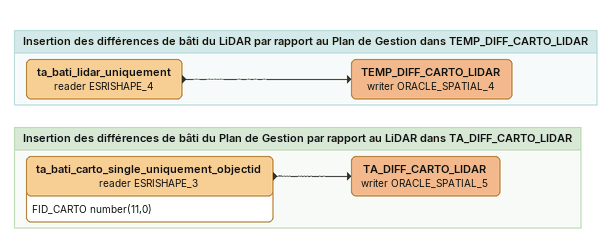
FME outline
Bookmark: Insertion des différences de bâti du LiDAR par rapport au Plan de Gestion dans TEMP_DIFF_CARTO_LIDAR
ta_bati_lidar_uniquement (reader ESRISHAPE_4)
    -> TEMP_DIFF_CARTO_LIDAR (writer ORACLE_SPATIAL_4)
TEMP_DIFF_CARTO_LIDAR (writer ORACLE_SPATIAL_4)

Bookmark: Insertion des différences de bâti du Plan de Gestion par rapport au LiDAR dans TA_DIFF_CARTO_LIDAR
ta_bati_carto_single_uniquement_objectid (reader ESRISHAPE_3)
    attributes: FID_CARTO number(11,0)
    -> TA_DIFF_CARTO_LIDAR (writer ORACLE_SPATIAL_5)
TA_DIFF_CARTO_LIDAR (writer ORACLE_SPATIAL_5)
